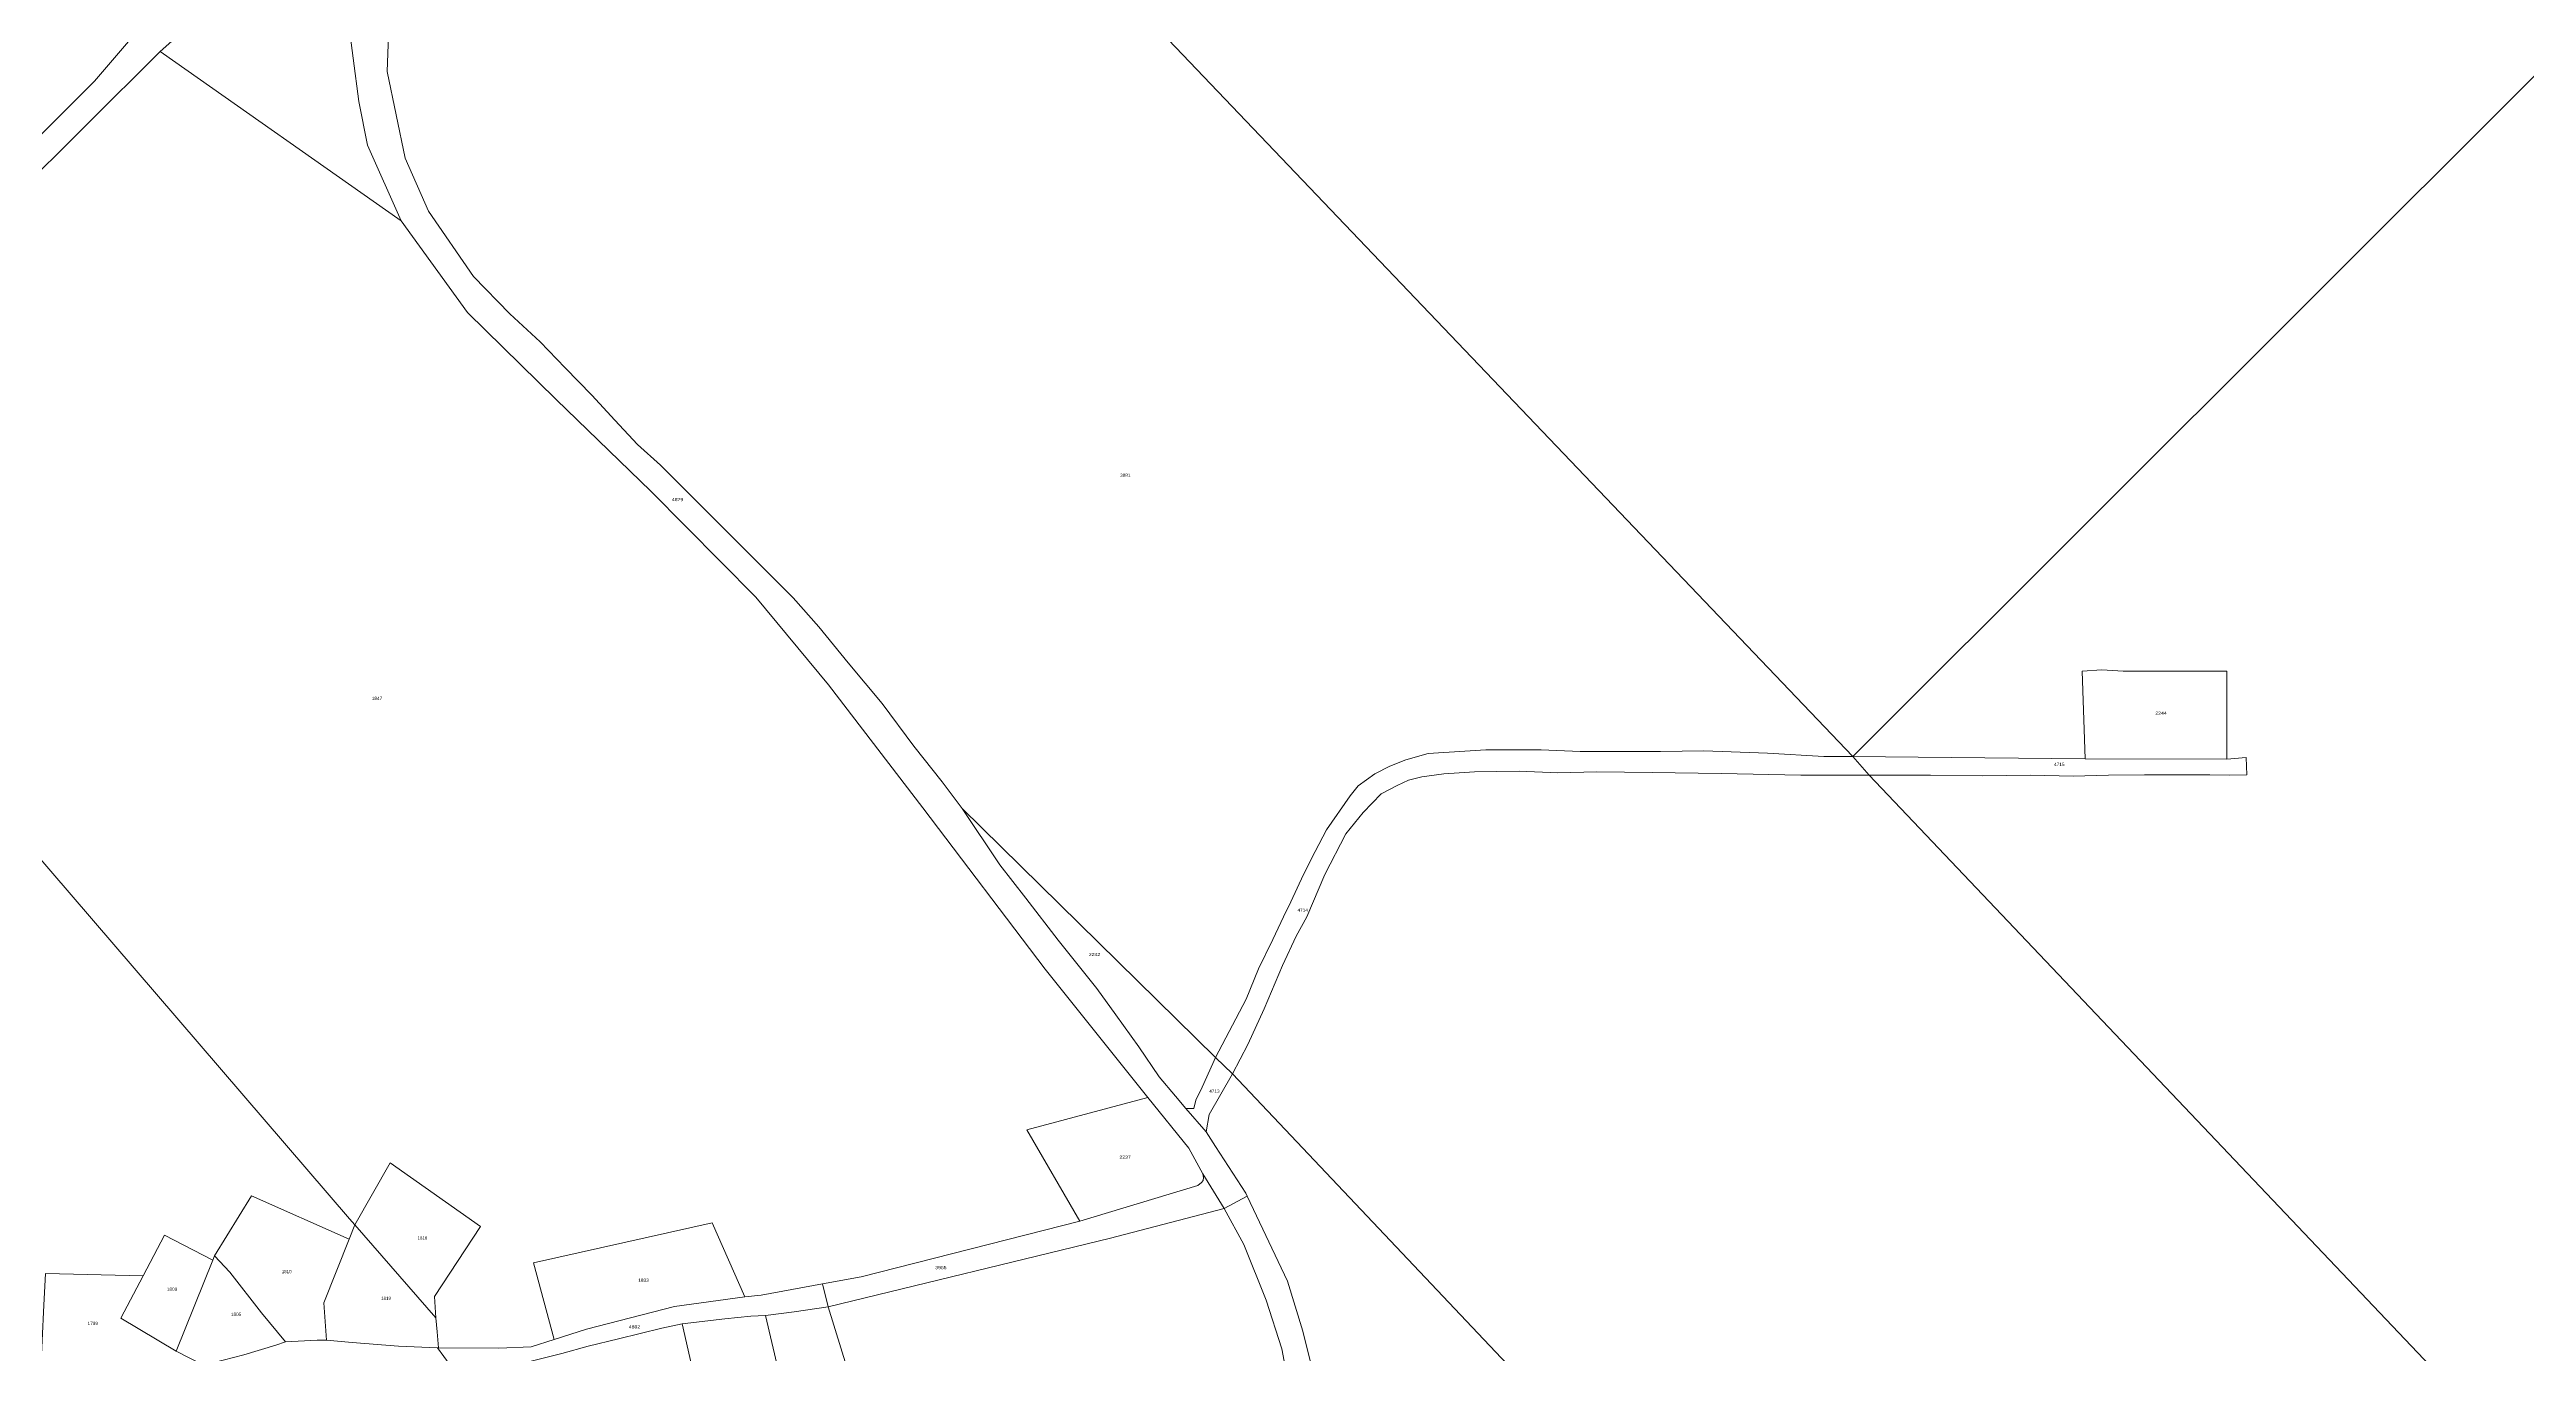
# Model space of a CAD drawing. Header units: metres. Extents: x 208626 to 229755, y 5040476 to 5064226.
# Drawn here: x 219559 to 220647, y 5056584 to 5057157 of the extents above; entities that cross this region are included whole.
import ezdxf

# ---------------------------------------------------------------- set-up
doc = ezdxf.new("R2010")
doc.units = ezdxf.units.M
doc.header["$LTSCALE"] = 0.56
doc.layers.add('6', color=7, linetype='Continuous', lineweight=13)
doc.layers.add('61', color=7, linetype='Continuous')

msp = doc.modelspace()

# ---------------------------------------------------------------- linework, layer by layer
at = {"layer": '6'}
for points in [[(219886.4572, 5057333.5182), (219896.8014, 5057344.4584), (219902.9173, 5057356.1139), (219905.5607, 5057362.0282), (219913.1049, 5057375.0275), (219917.1808, 5057389.2931), (219920.3069, 5057401.3513), (219931.274, 5057434.1789), (219938.5584, 5057456.0843), (219945.8184, 5057472.7396), (219958.6302, 5057498.3632), (219996.6603, 5057546.2142), (220202.0559, 5057759.8006), (220256.4815, 5057687.7235), (220303.6978, 5057733.0335), (220751.5751, 5057246.6942), (220351.2177, 5056846.5954)], [(219408.2934, 5056956.9858), (219434.0765, 5056987.6067), (219528.4452, 5057092.725), (219579.1559, 5057143.2198), (219673.2032, 5057253.0559), (219686.7844, 5057195.9575), (219684.4564, 5057199.2188), (219681.4195, 5057201.2435), (219675.8518, 5057201.2435), (219668.0064, 5057200.4842), (219658.1622, 5057195.7107), (219648.8766, 5057189.5203), (219632.8287, 5057178.2134), (219608.0763, 5057156.3173), (219543.3585, 5057091.8808), (219468.3164, 5057009.8627), (219435.3185, 5056974.011), (219428.5547, 5056968.0729), (219418.1155, 5056961.4396)], [(219608.0763, 5057156.3173), (219632.8287, 5057178.2134), (219648.8766, 5057189.5203), (219658.1622, 5057195.7107), (219668.0064, 5057200.4842), (219675.8518, 5057201.2435), (219681.4195, 5057201.2435), (219684.4564, 5057199.2188), (219686.7844, 5057195.9575), (219687.7566, 5057191.4972), (219695.3046, 5057134.3695), (219699.1216, 5057115.1906), (219713.8604, 5057081.8507)], [(220451.8642, 5056884.1457), (220460.5253, 5056884.7231), (220469.7639, 5056884.1457), (220494.0152, 5056884.1457), (220515.3794, 5056884.1457), (220515.3794, 5056845.4592), (220453.1344, 5056845.6394)], [(220351.2177, 5056846.5954), (220379.8185, 5056846.4367), (220453.1344, 5056845.6394), (220515.3794, 5056845.4592), (220523.8445, 5056846.1531), (220524.157, 5056838.6533), (220516.5342, 5056838.5302), (220507.9074, 5056838.6533), (220492.2828, 5056838.6533), (220479.1582, 5056838.6533), (220463.4124, 5056838.5302), (220447.8223, 5056837.9528), (220429.3451, 5056838.5302), (220407.9915, 5056838.1931), (220385.1732, 5056838.5302), (220358.2706, 5056838.535)], [(219960.0786, 5056823.7567), (220071.3776, 5056714.4464), (220070.1811, 5056711.7638), (220065.4348, 5056701.4827), (220062.7557, 5056695.6778), (220061.818, 5056692.0163), (220058.2904, 5056692.1056), (220053.8251, 5056697.4639), (220046.6807, 5056705.9479), (220037.7168, 5056719.1979), (220027.583, 5056733.2029), (220019.2724, 5056744.7363), (220002.2468, 5056766.0183), (219988.0588, 5056784.4627), (219976.6577, 5056799.0434)], [(220058.2904, 5056692.1056), (220061.818, 5056692.0163), (220062.7557, 5056695.6778), (220065.4348, 5056701.4827), (220070.1811, 5056711.7638), (220071.3776, 5056714.4464), (220078.8307, 5056707.2875), (220068.5605, 5056689.4264), (220067.221, 5056681.8354)], [(219988.5044, 5056682.6602), (220041.6227, 5056696.9147), (220059.5945, 5056674.6842), (220065.8522, 5056663.3772), (220066.1145, 5056661.7284), (220065.9646, 5056660.4543), (220065.2151, 5056659.5549), (220063.6412, 5056658.2433), (220011.8405, 5056642.6553)], [(219693.429, 5056641.0139), (219708.9449, 5056668.2017), (219748.5991, 5056640.2762), (219728.4927, 5056609.5582), (219729.0512, 5056600.0635)], [(219898.8043, 5056615.0953), (219915.7911, 5056618.2079), (220011.8405, 5056642.6553), (220063.6412, 5056658.2433), (220065.2151, 5056659.5549), (220065.9646, 5056660.4543), (220066.1145, 5056661.7284), (220065.8522, 5056663.3772), (220075.2174, 5056648.088), (220025.1755, 5056635.1544), (219901.2876, 5056604.9199)], [(219631.8705, 5056627.4305), (219648.0673, 5056653.6805), (219690.9508, 5056634.7392), (219679.9024, 5056606.7657), (219680.9947, 5056590.383), (219676.9903, 5056590.2748), (219663.0269, 5056589.5537), (219652.5354, 5056602.2976), (219638.5727, 5056620.1699)], [(219590.8192, 5056600.0508), (219600.5261, 5056618.5367), (219609.9326, 5056636.4506), (219631.1021, 5056625.5093), (219615.1153, 5056585.5423)], [(219679.9024, 5056606.7657), (219690.9508, 5056634.7392), (219693.429, 5056641.0139), (219729.0512, 5056600.0635), (219729.6098, 5056593.9199), (219730.1808, 5056586.9989), (219729.833, 5056587.0118), (219712.6375, 5056587.6486), (219692.3282, 5056589.2772), (219680.9947, 5056590.383)], [(219771.9531, 5056624.2185), (219850.4245, 5056641.7867), (219864.7806, 5056609.3858), (219833.8765, 5056605.0511), (219795.1475, 5056595.1495), (219781.0614, 5056590.6594)], [(219615.1153, 5056585.5423), (219631.1021, 5056625.5093), (219631.8705, 5056627.4305), (219638.5727, 5056620.1699), (219652.5354, 5056602.2976), (219663.0269, 5056589.5537), (219658.7698, 5056588.1924), (219644.6955, 5056583.9104), (219635.6606, 5056581.5373), (219627.0913, 5056579.3259)], [(219555.4816, 5056574.6054), (219556.9944, 5056605.6435), (219557.677, 5056619.6495), (219600.5261, 5056618.5367), (219590.8192, 5056600.0508), (219615.1153, 5056585.5423), (219627.0913, 5056579.3259), (219620.192, 5056577.2833), (219608.8471, 5056576.838), (219593.0671, 5056575.8344), (219571.6751, 5056574.9554)], [(219729.833, 5056587.0118), (219730.1808, 5056586.9989), (219756.7358, 5056586.7894), (219770.8336, 5056587.3423), (219781.0614, 5056590.6594), (219795.1475, 5056595.1495), (219833.8765, 5056605.0511), (219864.7806, 5056609.3858), (219871.8235, 5056610.1514), (219898.8043, 5056615.0953), (219901.2876, 5056604.9199), (219886.3054, 5056602.709), (219873.7884, 5056601.179), (219867.4043, 5056600.8189), (219855.9174, 5056599.6898), (219837.1762, 5056597.5701), (219828.3305, 5056595.6351), (219809.3159, 5056590.9824), (219795.981, 5056587.6486), (219784.3094, 5056584.4637), (219767.9846, 5056580.4058), (219755.2964, 5056579.3319), (219735.9737, 5056579.3143), (219735.3406, 5056579.2798)], [(219873.7884, 5056601.179), (219886.3054, 5056602.709), (219901.2876, 5056604.9199), (219914.8413, 5056560.9729), (219884.3897, 5056556.2881)], [(219767.9846, 5056580.4058), (219784.3094, 5056584.4637), (219795.981, 5056587.6486), (219809.3159, 5056590.9824), (219828.3305, 5056595.6351), (219837.1762, 5056597.5701), (219847.8754, 5056550.5446), (219850.1313, 5056542.1067), (219852.9163, 5056533.0952), (219855.6195, 5056523.7381), (219836.2116, 5056533.376), (219799.3604, 5056551.6761), (219776.6791, 5056549.03)], [(219837.1762, 5056597.5701), (219855.9174, 5056599.6898), (219867.4043, 5056600.8189), (219873.7884, 5056601.179), (219884.3897, 5056556.2881), (219847.8754, 5056550.5446)]]:
    msp.add_lwpolyline(points, close=True, dxfattribs=at)
for points in [[(219673.2032, 5057253.0559), (219579.1559, 5057143.2198), (219528.4452, 5057092.725), (219434.0765, 5056987.6067), (219425.1781, 5056979.6095), (219410.3541, 5056971.4171), (218895.3699, 5057518.7887)], [(219886.4572, 5057333.5182), (220351.2177, 5056846.5954), (220338.4029, 5056846.614), (220313.6596, 5056848.1224), (220285.7732, 5056849.1237), (220266.6505, 5056848.8514), (220250.4108, 5056848.8514), (220231.4985, 5056848.8368), (220214.3519, 5056849.5513), (220190.0607, 5056849.5513), (220164.7638, 5056848.0489), (220154.8556, 5056845.252), (220147.9146, 5056842.4532), (220141.3095, 5056838.9828), (220133.9769, 5056833.8335), (220130.4503, 5056829.355), (220120.052, 5056814.515), (220115.113, 5056804.9496), (220110.043, 5056794.8963), (220104.4776, 5056782.7833), (220101.231, 5056776.2902), (220096.4685, 5056766.3185)], [(220085.2739, 5056653.5239), (220075.2174, 5056648.088), (220065.8522, 5056663.3772), (220059.5945, 5056674.6842), (220041.6227, 5056696.9147), (219996.5716, 5056753.2491), (219942.8964, 5056824.058), (219901.5121, 5056878.1034), (219869.5899, 5056916.6805), (219823.4781, 5056963.2314), (219781.8938, 5057003.3842), (219742.9206, 5057041.7058), (219713.8604, 5057081.8507), (219699.1216, 5057115.1906), (219695.3046, 5057134.3695), (219687.7566, 5057191.4972), (219686.7844, 5057195.9575), (219673.2032, 5057253.0559)], [(220828.8154, 5056342.8613), (220358.2706, 5056838.535), (220385.1732, 5056838.5302), (220407.9915, 5056838.1931), (220429.3451, 5056838.5302), (220447.8223, 5056837.9528), (220463.4124, 5056838.5302), (220479.1582, 5056838.6533), (220492.2828, 5056838.6533), (220507.9074, 5056838.6533), (220516.5342, 5056838.5302), (220524.157, 5056838.6533), (220523.8445, 5056846.1531), (220515.3794, 5056845.4592), (220515.3794, 5056884.1457), (220494.0152, 5056884.1457), (220469.7639, 5056884.1457), (220460.5253, 5056884.7231), (220451.8642, 5056884.1457), (220453.1344, 5056845.6394), (220379.8185, 5056846.4367), (220351.2177, 5056846.5954), (220751.5751, 5057246.6942)], [(219708.5296, 5057171.1214), (219707.6427, 5057147.4644), (219715.5325, 5057109.4288), (219725.8702, 5057086.0857), (219745.5451, 5057057.407), (219761.5519, 5057041.0667), (219774.8908, 5057028.7282), (219785.8954, 5057017.3901), (219797.567, 5057005.3851), (219807.5712, 5056994.3804), (219817.5886, 5056983.6795), (219827.7345, 5056974.5818), (219838.589, 5056963.6799), (219868.8797, 5056933.4366), (219885.9053, 5056916.411), (219897.2557, 5056903.6418), (219910.0508, 5056887.7303), (219924.9993, 5056869.9845), (219938.8988, 5056851.1896), (219951.3702, 5056835.567), (219960.0786, 5056823.7567), (219976.6577, 5056799.0434), (219988.0588, 5056784.4627), (220002.2468, 5056766.0183), (220019.2724, 5056744.7363), (220027.583, 5056733.2029), (220037.7168, 5056719.1979), (220046.6807, 5056705.9479), (220053.8251, 5056697.4639), (220058.2904, 5056692.1056), (220067.221, 5056681.8354), (220071.3739, 5056675.4198), (220084.6127, 5056654.9209), (220085.2739, 5056653.5239)], [(219707.6427, 5057147.4644), (219708.5296, 5057171.1214)], [(219543.3585, 5057091.8808), (219608.0763, 5057156.3173), (219713.8604, 5057081.8507), (219742.9206, 5057041.7058), (219781.8938, 5057003.3842), (219823.4781, 5056963.2314), (219869.5899, 5056916.6805), (219901.5121, 5056878.1034), (219942.8964, 5056824.058), (219996.5716, 5056753.2491), (220041.6227, 5056696.9147), (219988.5044, 5056682.6602), (220011.8405, 5056642.6553), (219915.7911, 5056618.2079), (219898.8043, 5056615.0953), (219871.8235, 5056610.1514), (219864.7806, 5056609.3858), (219850.4245, 5056641.7867), (219771.9531, 5056624.2185), (219781.0614, 5056590.6594), (219770.8336, 5056587.3423), (219756.7358, 5056586.7894), (219730.1808, 5056586.9989), (219729.6098, 5056593.9199), (219729.0512, 5056600.0635), (219728.4927, 5056609.5582), (219748.5991, 5056640.2762), (219708.9449, 5056668.2017), (219693.429, 5056641.0139), (219691.1595, 5056643.6228), (219418.1155, 5056961.4396)], [(220096.4685, 5056766.3185), (220090.1479, 5056753.3402), (220084.7984, 5056740.1386), (220071.3776, 5056714.4464), (219960.0786, 5056823.7567), (219951.3702, 5056835.567), (219938.8988, 5056851.1896), (219924.9993, 5056869.9845), (219910.0508, 5056887.7303), (219897.2557, 5056903.6418), (219885.9053, 5056916.411), (219868.8797, 5056933.4366), (219838.589, 5056963.6799), (219827.7345, 5056974.5818), (219817.5886, 5056983.6795), (219807.5712, 5056994.3804), (219797.567, 5057005.3851), (219785.8954, 5057017.3901), (219774.8908, 5057028.7282), (219761.5519, 5057041.0667), (219745.5451, 5057057.407), (219725.8702, 5057086.0857), (219715.5325, 5057109.4288), (219707.6427, 5057147.4644)], [(219418.1155, 5056961.4396), (219691.1595, 5056643.6228), (219693.429, 5056641.0139), (219690.9508, 5056634.7392), (219648.0673, 5056653.6805), (219631.8705, 5056627.4305), (219631.1021, 5056625.5093), (219609.9326, 5056636.4506), (219600.5261, 5056618.5367), (219557.677, 5056619.6495)], [(220071.3776, 5056714.4464), (220084.7984, 5056740.1386), (220090.1479, 5056753.3402), (220096.4685, 5056766.3185), (220101.231, 5056776.2902), (220104.4776, 5056782.7833), (220110.043, 5056794.8963), (220115.113, 5056804.9496), (220120.052, 5056814.515), (220130.4503, 5056829.355), (220133.9769, 5056833.8335), (220141.3095, 5056838.9828), (220147.9146, 5056842.4532), (220154.8556, 5056845.252), (220164.7638, 5056848.0489), (220190.0607, 5056849.5513), (220214.3519, 5056849.5513), (220231.4985, 5056848.8368), (220250.4108, 5056848.8514), (220266.6505, 5056848.8514), (220285.7732, 5056849.1237), (220313.6596, 5056848.1224), (220338.4029, 5056846.614), (220351.2177, 5056846.5954), (220358.2706, 5056838.535), (220328.3797, 5056838.423), (220293.339, 5056839.2067), (220263.0003, 5056839.6545), (220238.8189, 5056839.9903), (220221.5784, 5056839.5425), (220204.7069, 5056840.2635), (220185.0596, 5056839.9063), (220171.5363, 5056839.0947), (220161.8889, 5056837.7834), (220156.0871, 5056836.2959), (220151.0493, 5056833.945), (220144.1151, 5056830.2815), (220136.1202, 5056822.0452), (220128.6185, 5056812.7574), (220119.3307, 5056794.8963)], [(220664.0159, 5056088.4382), (220078.8307, 5056707.2875), (220085.5501, 5056720.1766), (220092.7146, 5056735.8081), (220100.7552, 5056754.8874), (220106.828, 5056767.7474), (220111.4536, 5056776.252), (220119.3307, 5056794.8963), (220128.6185, 5056812.7574), (220136.1202, 5056822.0452), (220144.1151, 5056830.2815), (220151.0493, 5056833.945), (220156.0871, 5056836.2959), (220161.8889, 5056837.7834), (220171.5363, 5056839.0947), (220185.0596, 5056839.9063), (220204.7069, 5056840.2635), (220221.5784, 5056839.5425), (220238.8189, 5056839.9903), (220263.0003, 5056839.6545), (220293.339, 5056839.2067), (220328.3797, 5056838.423), (220358.2706, 5056838.535), (220828.8154, 5056342.8613)], [(220119.3307, 5056794.8963), (220111.4536, 5056776.252), (220106.828, 5056767.7474), (220100.7552, 5056754.8874), (220092.7146, 5056735.8081), (220085.5501, 5056720.1766), (220078.8307, 5056707.2875), (220071.3776, 5056714.4464)], [(220116.1157, 5056568.4174), (220109.6411, 5056594.316), (220102.8985, 5056616.2852), (220085.2739, 5056653.5239), (220084.6127, 5056654.9209), (220071.3739, 5056675.4198), (220067.221, 5056681.8354), (220068.5605, 5056689.4264), (220078.8307, 5056707.2875), (220664.0159, 5056088.4382)], [(219914.8413, 5056560.9729), (219901.2876, 5056604.9199), (220025.1755, 5056635.1544), (220075.2174, 5056648.088), (220083.7586, 5056632.2868), (220093.581, 5056607.9444), (220100.4139, 5056586.5914), (220106.8198, 5056553.2808)], [(220106.8198, 5056553.2808), (220100.4139, 5056586.5914), (220093.581, 5056607.9444), (220083.7586, 5056632.2868), (220075.2174, 5056648.088), (220085.2739, 5056653.5239), (220102.8985, 5056616.2852), (220109.6411, 5056594.316), (220116.1157, 5056568.4174)], [(219644.6955, 5056583.9104), (219658.7698, 5056588.1924), (219663.0269, 5056589.5537), (219676.9903, 5056590.2748), (219680.9947, 5056590.383), (219692.3282, 5056589.2772), (219712.6375, 5056587.6486), (219729.833, 5056587.0118), (219735.3406, 5056579.2798)]]:
    msp.add_lwpolyline(points, dxfattribs=at)

# ---------------------------------------------------------------- texts
at = {"layer": '61'}
for s, width, p in [('3881', 1.1, (220029.4375, 5056969.5)), ('4879', 1.2, (219832.669, 5056958.8023)), ('1847', 1.1, (219700.9375, 5056871.5)), ('2244', 1.2, (220483.9375, 5056865)), ('4715', 1.1, (220439.5, 5056842.5)), ('4714', 1.1, (220107.3359, 5056778.5)), ('2242', 1.2, (220015.7344, 5056759)), ('4713', 1.1, (220068.5625, 5056699)), ('2237', 1.2, (220029.1641, 5056670)), ('1809', 1.1, (219610.9531, 5056612)), ('1833', 1.1, (219817.9375, 5056616)), ('3955', 1.2, (219948.2813, 5056621.5)), ('1805', 1.1, (219639.0781, 5056601)), ('1799', 1.1, (219576.1484, 5056597)), ('4892', 1.2, (219813.7677, 5056595.4845))]:
    msp.add_text(s, height=1.4, dxfattribs=dict(at, width=width)).set_placement(p)
for s, p in [('1818', (219721.0156, 5056634.5)), ('1810', (219661.4063, 5056619.75)), ('1819', (219705.0469, 5056608))]:
    msp.add_text(s, height=1.4, dxfattribs=at).set_placement(p)

doc.saveas('drawing.dxf')
